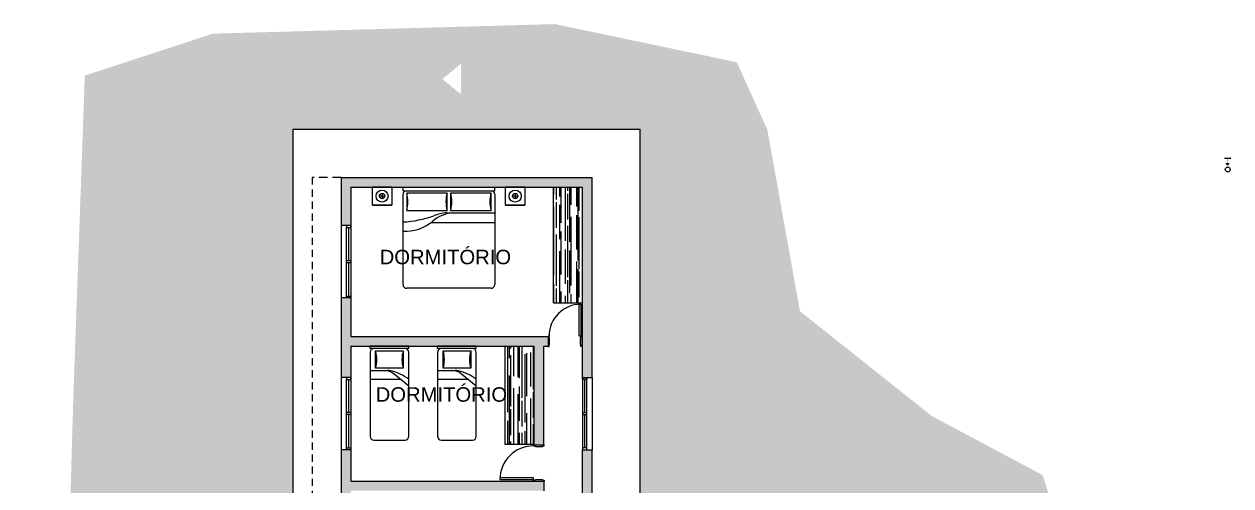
# Model space of a CAD drawing. Extents: x 418.1 to 443.1, y 239.5 to 266.2.
# Drawn here: x 418.08 to 443.09, y 256.66 to 266.24 of the extents above; entities that cross this region are included whole.
import ezdxf

# ---------------------------------------------------------------- set-up
doc = ezdxf.new("R2010")
doc.units = 0
doc.header["$LTSCALE"] = 0.6
doc.linetypes.add('ACAD_ISO02W100', pattern=[15, 12, -3])
doc.linetypes.add('HIDDEN', pattern=[0.375, 0.25, -0.125])
doc.layers.get('0').update_dxf_attribs({"linetype": 'CONTINUOUS'})
for name, color, linetype in [('GRISADOMURO', 142, 'CONTINUOUS'), ('PUNTA005', 151, 'CONTINUOUS'), ('PUNTA01', 150, 'CONTINUOUS'), ('PUNTA02', 4, 'CONTINUOUS'), ('PUNTA035', 96, 'CONTINUOUS'), ('PUNTA04', 3, 'CONTINUOUS'), ('TEXTO02', 41, 'CONTINUOUS')]:
    doc.layers.add(name, color=color, linetype=linetype)
doc.styles.get("Standard").update_dxf_attribs({"font": 'arial.ttf'})

# ---------------------------------------------------------------- blocks, each defined once
blk = doc.blocks.new('MHPLS012')
at = {"linetype": 'ByBlock'}
for p, q in [((-2.1, -0.874), (-2.1, 0.874)), ((-2.024, 0.95), (-0.152, 0.95)), ((-0.483, 0.874), (-0.483, 0.036)), ((-0.127, 0.874), (-0.483, 0.874)), ((-0.127, 0.036), (-0.127, 0.874)), ((-0.076, 0.95), (-0.076, -0.95)), ((-0.076, 0.95), (0, 0.95)), ((0, 0.95), (0, -0.95)), ((-0.737, 0.366), (-0.737, -0.95)), ((-0.533, 0.041), (-0.533, -0.95)), ((-0.483, 0.036), (-0.127, 0.036)), ((-0.483, -0.036), (-0.483, -0.874)), ((-0.127, -0.036), (-0.483, -0.036)), ((-0.127, -0.874), (-0.127, -0.036)), ((-0.152, -0.95), (-2.024, -0.95)), ((-0.483, -0.874), (-0.127, -0.874)), ((-0.076, -0.95), (0, -0.95))]:
    blk.add_line(p, q, dxfattribs=at)
for centre, radius, start, end in [((-2.024, 0.874), 0.0762, 90, 180), ((-0.019, 0.912), 0.898, 177.5673, 219.5461), ((1.615, 1.088), 2.343, 183.3665, 199.2534), ((-0.305, 1.483), 0.635, 253.7398, 286.2602), ((-0.152, 0.874), 0.0762, 0, 90), ((-1.227, -0.125), 0.694, 3.1663, 42.0658), ((-1.458, -0.029), 0.927, 4.2918, 21.7676), ((-0.305, -0.574), 0.635, 73.7398, 106.2602), ((-0.305, 0.574), 0.635, 253.7398, 286.2602), ((-2.024, -0.874), 0.0762, 180, 270), ((-0.305, -1.483), 0.635, 73.7398, 106.2602), ((-0.152, -0.874), 0.0762, 270, 0)]:
    blk.add_arc(centre, radius, start, end, dxfattribs=at)
blk = doc.blocks.new('MHPLS511')
at = {"linetype": 'Continuous'}
for p, q in [((-0.2, -0.375), (-0.2, 0)), ((-0.2, -0.375), (-0.2, 0)), ((0.2, 0), (-0.2, 0)), ((0.2, 0), (-0.2, 0)), ((0.175, 0), (0.175, 0)), ((0.2, 0), (0.2, -0.375)), ((0.2, 0), (0.2, -0.375)), ((-0.01, -0.187), (-0.055, -0.187)), ((0, -0.132), (0, -0.177)), ((0, -0.197), (0, -0.242)), ((0.01, -0.187), (0.055, -0.187)), ((-0.2, -0.375), (-0.2, -0.375)), ((-0.2, -0.375), (-0.2, -0.375)), ((0.2, -0.375), (-0.2, -0.375)), ((-0.2, -0.375), (0.2, -0.375)), ((0.2, -0.375), (-0.2, -0.375)), ((-0.011, -0.378), (-0.011, -0.375)), ((-0.011, -0.378), (-0.011, -0.375)), ((-0.011, -0.375), (-0.011, -0.378)), ((-0.011, -0.378), (-0.01, -0.378)), ((-0.01, -0.378), (-0.011, -0.378)), ((-0.011, -0.378), (-0.01, -0.378)), ((-0.011, -0.378), (-0.011, -0.378)), ((-0.011, -0.378), (-0.011, -0.378)), ((-0.011, -0.378), (-0.011, -0.378)), ((-0.011, -0.378), (-0.011, -0.378)), ((-0.011, -0.378), (-0.011, -0.378)), ((-0.011, -0.378), (-0.011, -0.378)), ((-0.01, -0.378), (-0.01, -0.375)), ((-0.01, -0.378), (-0.01, -0.375)), ((-0.009, -0.378), (-0.01, -0.378)), ((-0.01, -0.378), (-0.009, -0.378)), ((-0.01, -0.378), (-0.01, -0.378)), ((-0.01, -0.378), (-0.01, -0.378)), ((-0.009, -0.378), (-0.009, -0.375)), ((-0.008, -0.378), (-0.009, -0.378)), ((-0.009, -0.378), (-0.008, -0.378)), ((-0.008, -0.378), (-0.008, -0.375)), ((-0.006, -0.378), (-0.008, -0.378)), ((-0.008, -0.378), (-0.006, -0.378)), ((-0.006, -0.378), (-0.006, -0.375)), ((-0.005, -0.378), (-0.006, -0.378)), ((-0.006, -0.378), (-0.005, -0.378)), ((-0.005, -0.378), (-0.005, -0.375)), ((-0.003, -0.378), (-0.005, -0.378)), ((-0.005, -0.378), (-0.003, -0.378)), ((-0.003, -0.378), (-0.003, -0.375)), ((-0.002, -0.378), (-0.003, -0.378)), ((-0.003, -0.378), (-0.002, -0.378)), ((-0.002, -0.378), (-0.002, -0.375)), ((0, -0.378), (-0.002, -0.378)), ((-0.002, -0.378), (0, -0.378)), ((0, -0.378), (0, -0.375)), ((0.001, -0.378), (0, -0.378)), ((0, -0.378), (0.001, -0.378)), ((0.001, -0.378), (0.001, -0.375)), ((0.003, -0.378), (0.001, -0.378)), ((0.001, -0.378), (0.003, -0.378)), ((0.003, -0.378), (0.003, -0.375)), ((0.004, -0.378), (0.003, -0.378)), ((0.003, -0.378), (0.004, -0.378)), ((0.004, -0.378), (0.004, -0.375)), ((0.006, -0.378), (0.004, -0.378)), ((0.004, -0.378), (0.006, -0.378)), ((0.006, -0.378), (0.006, -0.375)), ((0.007, -0.378), (0.006, -0.378)), ((0.006, -0.378), (0.007, -0.378)), ((0.007, -0.378), (0.007, -0.375)), ((0.008, -0.378), (0.007, -0.378)), ((0.007, -0.378), (0.008, -0.378)), ((0.008, -0.378), (0.008, -0.375)), ((0.009, -0.378), (0.008, -0.378)), ((0.008, -0.378), (0.009, -0.378)), ((0.009, -0.378), (0.009, -0.375)), ((0.01, -0.378), (0.009, -0.378)), ((0.009, -0.378), (0.01, -0.378)), ((0.01, -0.378), (0.01, -0.375)), ((0.01, -0.378), (0.01, -0.375)), ((0.01, -0.378), (0.011, -0.378)), ((0.011, -0.378), (0.01, -0.378)), ((0.01, -0.378), (0.011, -0.378)), ((0.01, -0.378), (0.01, -0.378)), ((0.01, -0.378), (0.01, -0.378)), ((0.01, -0.378), (0.01, -0.378)), ((0.011, -0.375), (0.011, -0.375)), ((0.011, -0.375), (0.011, -0.378)), ((0.011, -0.378), (0.011, -0.375)), ((0.011, -0.378), (0.011, -0.378)), ((0.011, -0.378), (0.011, -0.378))]:
    blk.add_line(p, q, dxfattribs=at)
for radius in [0.125, 0.055, 0.01]:
    blk.add_circle((0, -0.187), radius, dxfattribs=at)

msp = doc.modelspace()

# ---------------------------------------------------------------- hatches: boundary and pattern name
at = {"layer": 'GRISADOMURO', "linetype": 'Continuous', "ltscale": 0.07}
h = msp.add_hatch(color=256, dxfattribs=at)
h.paths.add_polyline_path([(429.85, 263.057), (424.65, 263.057), (424.65, 262.057), (424.85, 262.057), (424.85, 262.857), (429.65, 262.857), (429.65, 258.907), (429.85, 258.907)])
h.paths.add_polyline_path([(428.94, 259.757), (428.85, 259.757), (424.85, 259.757), (424.85, 260.557), (424.65, 260.557), (424.65, 260.547), (424.65, 258.907), (424.85, 258.907), (424.85, 259.557), (428.65, 259.557), (428.65, 257.507), (428.85, 257.507), (428.85, 257.517), (428.85, 259.557), (428.94, 259.557)])
h = msp.add_hatch(color=256, dxfattribs=at)
h.paths.add_polyline_path([(437.05, 254.857), (436.85, 254.857), (436.85, 254.657), (437.05, 254.657)])
h.paths.add_polyline_path([(437.05, 251.057), (436.85, 251.057), (436.85, 250.857), (437.05, 250.857)])
h.paths.add_polyline_path([(428.85, 256.757), (424.85, 256.757), (424.85, 257.407), (424.65, 257.407), (424.65, 257.397), (424.65, 256.757), (424.65, 255.907), (424.85, 255.907), (424.85, 256.557), (428.85, 256.557)])
msp.add_hatch(color=256, dxfattribs=at).paths.add_polyline_path([(433.55, 254.857), (429.85, 254.857), (429.85, 257.407), (429.65, 257.407), (429.65, 254.657), (429.65, 252.892), (429.765, 252.892), (429.765, 253.592), (429.85, 253.592), (429.85, 254.647), (429.85, 254.657), (433.35, 254.657), (433.35, 254.077), (433.435, 254.077), (433.435, 253.357), (433.55, 253.357)])
at = {"layer": 'PUNTA005', "ltscale": 0.07}
h = msp.add_hatch(dxfattribs=at)
h.set_pattern_fill('AR-RROOF', color=256, scale=0.007, angle=90, style=0)
h.paths.add_polyline_path([(429.05, 260.457), (429.65, 260.457), (429.65, 262.857), (429.05, 262.857)])
h = msp.add_hatch(dxfattribs=at)
h.set_pattern_fill('AR-RROOF', color=256, scale=0.007, angle=90, style=0)
h.paths.add_polyline_path([(428.65, 259.557), (428.05, 259.557), (428.05, 257.517), (428.65, 257.517)])
h.paths.add_polyline_path([(428.596, 257.89), (428.905, 257.89), (428.905, 257.738), (428.596, 257.738)], flags=9)
at = {"layer": 'PUNTA035', "ltscale": 0.07}
h = msp.add_hatch(dxfattribs=at)
h.set_pattern_fill('AR-SAND', color=256, scale=0.006, style=0)
h.paths.add_polyline_path([(434.159, 260.282), (433.485, 264.042), (432.851, 265.447), (429.086, 266.238), (421.993, 266.04), (419.337, 265.17), (419.1, 258.529), (418.822, 248.921), (418.822, 246.823), (420.685, 244.488), (422.746, 242.747), (424.64, 241.905), (430.057, 245.291), (430.207, 246.857), (423.65, 246.857), (423.65, 247.234, -0.777631), (419.422, 248.309, -0.777631), (423.65, 249.383), (423.65, 264.057), (430.85, 264.057), (430.85, 255.857), (437.05, 255.857), (437.05, 246.947), (439.55, 246.857), (439.55, 241.857), (436.376, 241.857), (433.506, 239.797), (435.823, 239.495), (439.231, 239.495), (440.579, 240.088), (441.094, 243.428), (440.896, 247.465), (440.42, 250.967), (440.499, 252.866), (439.826, 254.884), (439.192, 256.879), (436.893, 258.106)])
h.paths.add_polyline_path([(427.132, 264.784), (426.747, 265.099), (427.132, 265.413)], flags=16)
h.paths.add_polyline_path([(439.247, 252.455), (439.876, 252.455), (439.562, 252.071)], flags=16)
h.paths.add_polyline_path([(421.54, 252.455), (421.226, 252.071), (420.911, 252.455)], flags=16)
h.paths.add_polyline_path([(430.083, 245.778, -1), (429.033, 245.778, -1)], flags=16)
h.paths.add_polyline_path([(428.822, 244.915, -1), (427.771, 244.915, -1)], flags=16)
h.paths.add_polyline_path([(427.132, 245.541), (427.132, 244.912), (426.747, 245.226)], flags=16)
h.paths.add_polyline_path([(427.131, 243.834, -1), (426.08, 243.834, -1)], flags=16)
h.paths.add_polyline_path([(425.788, 242.951, -1), (424.738, 242.951, -1)], flags=16)
h.paths.add_polyline_path([(418.079, 245.604), (419.9, 245.604), (419.9, 245.154), (418.079, 245.154)], flags=9)
h.paths.add_polyline_path([(437.364, 249.593), (437.364, 251.241), (437.634, 251.241), (437.634, 249.593)], flags=24)
h.paths.add_polyline_path([(421.637, 250.513), (422.955, 250.513), (422.955, 249.736), (421.637, 249.736)], flags=25)
h.paths.add_polyline_path([(427.235, 245.555), (427.735, 245.555), (427.735, 245.03), (427.235, 245.03)], flags=24)
h.paths.add_polyline_path([(427.358, 265.448), (427.859, 265.448), (427.859, 264.923), (427.358, 264.923)], flags=24)
h.paths.add_polyline_path([(420.962, 253.159), (421.464, 253.159), (421.464, 252.634), (420.962, 252.634)], flags=24)
h.paths.add_polyline_path([(439.291, 253.159), (439.794, 253.159), (439.794, 252.634), (439.291, 252.634)], flags=24)
h = msp.add_hatch(color=256, dxfattribs=at)
h.paths.add_polyline_path([(443.023, 263.302), (443.062, 263.354), (443.023, 263.354)])
h.paths.add_polyline_path([(443.023, 263.354), (442.983, 263.354), (443.023, 263.302)])

# ---------------------------------------------------------------- linework, layer by layer
at = {"layer": 'PUNTA01'}
for p, q in [((423.65, 264.057, -1.2), (430.85, 264.057, -1.2)), ((423.65, 264.057, -1.2), (423.65, 246.857, 1.69)), ((430.85, 255.857, -1.2), (430.85, 264.057, -1.2)), ((429.05, 260.457, -1.2), (429.05, 262.857, -1.2)), ((429.05, 260.457, -1.2), (429.65, 260.457, -1.2)), ((428.05, 257.517, -1.2), (428.05, 259.557, -1.2)), ((428.65, 257.517, -1.2), (428.05, 257.517, -1.2))]:
    msp.add_line(p, q, dxfattribs=at)
at = {"layer": 'PUNTA01', "linetype": 'ByBlock'}
for p, q in [((425.25, 259.507, -1.2), (425.25, 259.557, -1.2)), ((425.55, 259.557, -1.2), (425.25, 259.557, -1.2)), ((425.55, 259.507, -1.2), (425.25, 259.507, -1.2)), ((425.25, 259.43, -1.2), (425.25, 257.684, -1.2)), ((425.365, 259.1, -1.2), (425.365, 259.456, -1.2)), ((425.365, 259.456, -1.2), (425.55, 259.456, -1.2)), ((426.05, 259.557, -1.2), (425.55, 259.557, -1.2)), ((426.05, 259.507, -1.2), (425.55, 259.507, -1.2)), ((425.55, 259.456, -1.2), (425.936, 259.456, -1.2)), ((425.936, 259.456, -1.2), (425.936, 259.1, -1.2)), ((426.05, 259.507, -1.2), (426.05, 259.557, -1.2)), ((426.05, 257.684, -1.2), (426.05, 259.43, -1.2)), ((426.95, 259.557, -1.2), (426.65, 259.557, -1.2)), ((426.65, 259.507, -1.2), (426.65, 259.557, -1.2)), ((426.95, 259.507, -1.2), (426.65, 259.507, -1.2)), ((426.65, 259.43, -1.2), (426.65, 257.684, -1.2)), ((426.765, 259.1, -1.2), (426.765, 259.456, -1.2)), ((426.765, 259.456, -1.2), (426.95, 259.456, -1.2)), ((427.45, 259.557, -1.2), (426.95, 259.557, -1.2)), ((427.45, 259.507, -1.2), (426.95, 259.507, -1.2)), ((426.95, 259.456, -1.2), (427.336, 259.456, -1.2)), ((427.336, 259.456, -1.2), (427.336, 259.1, -1.2)), ((427.45, 259.507, -1.2), (427.45, 259.557, -1.2)), ((427.45, 257.684, -1.2), (427.45, 259.43, -1.2)), ((425.25, 259.049, -1.2), (425.55, 259.049, -1.2)), ((425.25, 258.872, -1.2), (425.55, 258.872, -1.2)), ((425.55, 259.1, -1.2), (425.365, 259.1, -1.2)), ((425.936, 259.1, -1.2), (425.55, 259.1, -1.2)), ((425.55, 259.049, -1.2), (425.611, 259.049, -1.2)), ((425.55, 258.872, -1.2), (425.873, 258.872, -1.2)), ((426.05, 258.723, -1.2), (425.747, 258.978, -1.2)), ((426.65, 259.049, -1.2), (426.95, 259.049, -1.2)), ((426.65, 258.872, -1.2), (426.95, 258.872, -1.2)), ((426.95, 259.1, -1.2), (426.765, 259.1, -1.2)), ((427.336, 259.1, -1.2), (426.95, 259.1, -1.2)), ((426.95, 259.049, -1.2), (427.011, 259.049, -1.2)), ((426.95, 258.872, -1.2), (427.273, 258.872, -1.2)), ((427.45, 258.723, -1.2), (427.147, 258.978, -1.2)), ((425.327, 257.607, -1.2), (425.55, 257.607, -1.2)), ((425.55, 257.607, -1.2), (425.974, 257.607, -1.2)), ((426.727, 257.607, -1.2), (426.95, 257.607, -1.2)), ((426.95, 257.607, -1.2), (427.374, 257.607, -1.2))]:
    msp.add_line(p, q, dxfattribs=at)
for centre, radius, start, end in [((425.327, 259.43, -1.2), 0.0762, 90, 180), ((424.755, 259.278, -1.2), 0.635, 343.7398, 16.2602), ((426.546, 259.278, -1.2), 0.635, 163.7398, 196.2602), ((425.974, 259.43, -1.2), 0.0762, 0, 90), ((426.727, 259.43, -1.2), 0.0762, 90, 180), ((426.155, 259.278, -1.2), 0.635, 343.7398, 16.2602), ((427.946, 259.278, -1.2), 0.635, 163.7398, 196.2602), ((427.374, 259.43, -1.2), 0.0762, 0, 90), ((425.551, 258.745, -1.2), 0.305, 49.8941, 90), ((425.611, 258.745, -1.2), 0.305, 76.6072, 90), ((425.443, 258.036, -1.2), 1.034, 53.9798, 76.6072), ((426.951, 258.745, -1.2), 0.305, 49.8941, 90), ((427.011, 258.745, -1.2), 0.305, 76.6072, 90), ((426.843, 258.036, -1.2), 1.034, 53.9798, 76.6072), ((425.327, 257.684, -1.2), 0.0762, 180, 270), ((425.974, 257.684, -1.2), 0.0762, 270, 0), ((426.727, 257.684, -1.2), 0.0762, 180, 270), ((427.374, 257.684, -1.2), 0.0762, 270, 0)]:
    msp.add_arc(centre, radius, start, end, dxfattribs=at)
at = {"layer": 'PUNTA02', "linetype": 'HIDDEN'}
msp.add_line((424.05, 263.057, -1.2), (424.05, 247.457, -1.2), dxfattribs=at)
at = {"layer": 'PUNTA02', "linetype": 'ACAD_ISO02W100', "ltscale": 0.025}
msp.add_line((424.65, 263.057, -1.2), (424.05, 263.057, -1.2), dxfattribs=at)
at = {"layer": 'PUNTA02'}
for p, q in [((424.65, 262.057, -1.2), (424.65, 260.557, -1.2)), ((424.76, 260.597, -1.2), (424.76, 262.017, -1.2)), ((424.805, 262.017, -1.2), (424.805, 261.327, -1.2)), ((424.85, 262.057, -1.2), (424.85, 260.557, -1.2)), ((424.85, 262.017, -1.2), (424.85, 260.597, -1.2)), ((424.85, 261.327, -1.2), (424.76, 261.327, -1.2)), ((424.85, 261.287, -1.2), (424.76, 261.287, -1.2)), ((424.805, 261.287, -1.2), (424.805, 260.597, -1.2)), ((424.65, 258.907, -1.2), (424.65, 257.407, -1.2)), ((424.85, 258.907, -1.2), (424.85, 257.407, -1.2)), ((429.65, 258.907, -1.2), (429.65, 257.407, -1.2)), ((429.85, 258.907, -1.2), (429.85, 257.407, -1.2)), ((424.76, 257.447, -1.2), (424.76, 258.867, -1.2)), ((424.805, 258.867, -1.2), (424.805, 258.177, -1.2)), ((424.85, 258.867, -1.2), (424.85, 257.447, -1.2)), ((429.65, 258.867, -1.2), (429.65, 257.447, -1.2)), ((429.695, 258.867, -1.2), (429.695, 258.177, -1.2)), ((429.74, 257.447, -1.2), (429.74, 258.867, -1.2)), ((424.85, 258.177, -1.2), (424.76, 258.177, -1.2)), ((424.85, 258.137, -1.2), (424.76, 258.137, -1.2)), ((424.805, 258.137, -1.2), (424.805, 257.447, -1.2)), ((429.65, 258.177, -1.2), (429.74, 258.177, -1.2)), ((429.65, 258.137, -1.2), (429.74, 258.137, -1.2)), ((429.695, 258.137, -1.2), (429.695, 257.447, -1.2))]:
    msp.add_line(p, q, dxfattribs=at)
at = {"layer": 'PUNTA02', "elevation": -1.2}
for points in [[(424.76, 262.057), (424.76, 262.017), (424.805, 262.017), (424.805, 262.017), (424.805, 262.017), (424.805, 262.017), (424.85, 262.017), (424.85, 262.057), (424.85, 262.057)], [(424.76, 260.557), (424.76, 260.597), (424.805, 260.597), (424.805, 260.597), (424.805, 260.597), (424.805, 260.597), (424.85, 260.597), (424.85, 260.557), (424.85, 260.557)], [(429.62, 259.767), (429.58, 259.767), (429.58, 260.427), (429.62, 260.427), (429.62, 259.767)], [(428.94, 259.557), (428.94, 259.547), (428.96, 259.547), (428.96, 259.587), (428.97, 259.587), (428.97, 259.727), (428.96, 259.727), (428.96, 259.767), (428.94, 259.767), (428.94, 259.757)], [(429.64, 259.557), (429.64, 259.547), (429.62, 259.547), (429.62, 259.587), (429.61, 259.587), (429.61, 259.727), (429.62, 259.727), (429.62, 259.767), (429.64, 259.767), (429.64, 259.757)], [(424.76, 258.907), (424.76, 258.867), (424.805, 258.867), (424.805, 258.867), (424.805, 258.867), (424.805, 258.867), (424.85, 258.867), (424.85, 258.907), (424.85, 258.907)], [(429.74, 258.907), (429.74, 258.867), (429.695, 258.867), (429.695, 258.867), (429.695, 258.867), (429.695, 258.867), (429.65, 258.867), (429.65, 258.907), (429.65, 258.907)], [(424.76, 257.407), (424.76, 257.447), (424.805, 257.447), (424.805, 257.447), (424.805, 257.447), (424.805, 257.447), (424.85, 257.447), (424.85, 257.407), (424.85, 257.407)], [(428.65, 257.507), (428.64, 257.507), (428.64, 257.487), (428.68, 257.487), (428.68, 257.477), (428.82, 257.477), (428.82, 257.487), (428.86, 257.487), (428.86, 257.507), (428.85, 257.507)], [(429.74, 257.407), (429.74, 257.447), (429.695, 257.447), (429.695, 257.447), (429.695, 257.447), (429.695, 257.447), (429.65, 257.447), (429.65, 257.407), (429.65, 257.407)], [(428.64, 256.787), (428.64, 256.827), (427.94, 256.827), (427.94, 256.787), (428.64, 256.787)], [(428.65, 256.757), (428.64, 256.757), (428.64, 256.777), (428.68, 256.777), (428.68, 256.787), (428.82, 256.787), (428.82, 256.777), (428.86, 256.777), (428.86, 256.757), (428.85, 256.757)]]:
    msp.add_lwpolyline(points, dxfattribs=at)
at = {"layer": 'PUNTA02'}
for centre, radius in [((429.62, 259.767, -1.2), 0.66), ((428.64, 256.787, -1.2), 0.7)]:
    msp.add_arc(centre, radius, 90, 180, dxfattribs=at)
at = {"layer": 'PUNTA035', "linetype": 'Continuous', "ltscale": 0.7}
msp.add_line((442.961, 263.457, -1.2), (443.091, 263.457, -1.2), dxfattribs=at)
at = {"layer": 'PUNTA035', "ltscale": 0.07, "const_width": 0.01}
for points in [[(443.023, 263.43), (443.023, 263.302)], [(443.023, 263.302), (442.983, 263.354), (443.024, 263.354)], [(443.023, 263.302), (443.062, 263.354), (443.021, 263.354)]]:
    msp.add_lwpolyline(points, dxfattribs=at)
at = {"layer": 'PUNTA035', "linetype": 'Continuous', "ltscale": 0.7}
msp.add_circle((443.026, 263.221, -1.2), 0.05, dxfattribs=at)
at = {"layer": 'PUNTA04', "linetype": 'Continuous'}
for p, q in [((424.65, 263.057, -1.2), (424.65, 262.057, -1.2)), ((424.65, 263.057, -1.2), (429.85, 263.057, -1.2)), ((424.65, 263.057, -1.2), (429.85, 263.057, -1.2)), ((424.65, 263.057, -1.2), (424.65, 262.057, -1.2)), ((429.85, 258.907, -1.2), (429.85, 263.057, -1.2)), ((429.85, 258.907, -1.2), (429.85, 263.057, -1.2)), ((424.85, 262.857, -1.2), (424.85, 262.057, -1.2)), ((424.85, 262.857, -1.2), (429.65, 262.857, -1.2)), ((424.85, 262.857, -1.2), (429.65, 262.857, -1.2)), ((424.85, 262.857, -1.2), (424.85, 262.057, -1.2)), ((429.65, 258.907, -1.2), (429.65, 262.857, -1.2)), ((429.65, 258.907, -1.2), (429.65, 262.857, -1.2)), ((424.65, 260.547, -1.2), (424.65, 258.907, -1.2)), ((424.65, 260.547, -1.2), (424.65, 258.907, -1.2)), ((424.85, 260.557, -1.2), (424.85, 259.757, -1.2)), ((424.85, 260.557, -1.2), (424.85, 259.757, -1.2)), ((424.85, 259.757, -1.2), (428.85, 259.757, -1.2)), ((424.85, 259.757, -1.2), (428.85, 259.757, -1.2)), ((428.85, 259.757, -1.2), (428.94, 259.757, -1.2)), ((428.85, 259.757, -1.2), (428.94, 259.757, -1.2)), ((429.64, 259.757, -1.2), (429.65, 259.757, -1.2)), ((429.64, 259.757, -1.2), (429.65, 259.757, -1.2)), ((424.85, 259.557, -1.2), (428.65, 259.557, -1.2)), ((424.85, 259.557, -1.2), (424.85, 258.907, -1.2)), ((424.85, 259.557, -1.2), (428.65, 259.557, -1.2)), ((424.85, 259.557, -1.2), (424.85, 258.907, -1.2)), ((428.65, 257.517, -1.2), (428.65, 259.557, -1.2)), ((428.65, 257.517, -1.2), (428.65, 259.557, -1.2)), ((428.85, 257.517, -1.2), (428.85, 259.557, -1.2)), ((428.85, 259.557, -1.2), (428.94, 259.557, -1.2)), ((428.85, 259.557, -1.2), (428.94, 259.557, -1.2)), ((428.85, 257.517, -1.2), (428.85, 259.557, -1.2)), ((429.64, 259.557, -1.2), (429.65, 259.557, -1.2)), ((429.64, 259.557, -1.2), (429.65, 259.557, -1.2)), ((424.65, 257.397, -1.2), (424.65, 256.757, -1.2)), ((424.65, 257.397, -1.2), (424.65, 256.757, -1.2)), ((424.85, 257.407, -1.2), (424.85, 256.757, -1.2)), ((424.85, 257.407, -1.2), (424.85, 256.757, -1.2)), ((428.65, 257.517, -1.2), (428.65, 257.507, -1.2)), ((428.65, 257.517, -1.2), (428.65, 257.507, -1.2)), ((428.85, 257.517, -1.2), (428.85, 257.507, -1.2)), ((428.85, 257.517, -1.2), (428.85, 257.507, -1.2)), ((429.65, 254.657, -1.2), (429.65, 257.407, -1.2)), ((429.65, 254.657, -1.2), (429.65, 257.407, -1.2)), ((429.85, 254.857, -1.2), (429.85, 257.407, -1.2)), ((429.85, 254.857, -1.2), (429.85, 257.407, -1.2)), ((424.65, 256.757, -1.2), (424.65, 255.907, -1.2)), ((424.65, 256.757, -1.2), (424.65, 255.907, -1.2)), ((424.85, 256.757, -1.2), (428.85, 256.757, -1.2)), ((424.85, 256.757, -1.2), (428.85, 256.757, -1.2)), ((428.85, 256.757, -1.2), (428.85, 256.557, -1.2)), ((428.85, 256.757, -1.2), (428.85, 256.557, -1.2))]:
    msp.add_line(p, q, dxfattribs=at)
at = {"layer": 'PUNTA04', "linetype": 'Continuous', "ltscale": 0.025}
for p, q in [((429.65, 258.907, -1.2), (429.85, 258.907, -1.2)), ((429.65, 258.907, -1.2), (429.85, 258.907, -1.2)), ((429.65, 257.407, -1.2), (429.85, 257.407, -1.2)), ((429.65, 257.407, -1.2), (429.85, 257.407, -1.2))]:
    msp.add_line(p, q, dxfattribs=at)
at = {"layer": 'PUNTA04', "elevation": -1.2}
for points in [[(424.85, 262.057), (424.65, 262.057)], [(424.85, 262.057), (424.65, 262.057)], [(424.85, 260.557), (424.65, 260.557), (424.65, 260.547)], [(424.85, 260.557), (424.65, 260.557), (424.65, 260.547)], [(428.94, 259.757), (428.94, 259.557), (428.93, 259.557)], [(428.94, 259.757), (428.94, 259.557), (428.93, 259.557)], [(429.64, 259.757), (429.64, 259.557)], [(429.64, 259.757), (429.64, 259.557)], [(424.85, 258.907), (424.65, 258.907)], [(424.85, 258.907), (424.65, 258.907)], [(429.65, 258.907), (429.85, 258.907)], [(429.65, 258.907), (429.85, 258.907)], [(424.85, 257.407), (424.65, 257.407), (424.65, 257.397)], [(424.85, 257.407), (424.65, 257.407), (424.65, 257.397)], [(428.65, 257.507), (428.85, 257.507), (428.85, 257.517)], [(428.65, 257.507), (428.85, 257.507), (428.85, 257.517)], [(429.65, 257.407), (429.85, 257.407), (429.85, 257.397)], [(429.65, 257.407), (429.85, 257.407), (429.85, 257.397)]]:
    msp.add_lwpolyline(points, dxfattribs=at)

# ---------------------------------------------------------------- block references
at = {"layer": 'PUNTA01'}
for p in [(425.498, 262.857, -1.2), (428.257, 262.857, -1.2)]:
    msp.add_blockref('MHPLS511', p, dxfattribs=at)
at = {"layer": 'PUNTA01', "rotation": 90}
msp.add_blockref('MHPLS012', (426.883, 262.857, -1.2), dxfattribs=at)

# ---------------------------------------------------------------- texts
at = {"layer": 'TEXTO02', "color": 0, "ltscale": 0.07}
for p in [(425.449, 261.256), (425.366, 258.404)]:
    msp.add_text('DORMITÓRIO', height=0.3, dxfattribs=at).set_placement(p)

doc.saveas('drawing.dxf')
